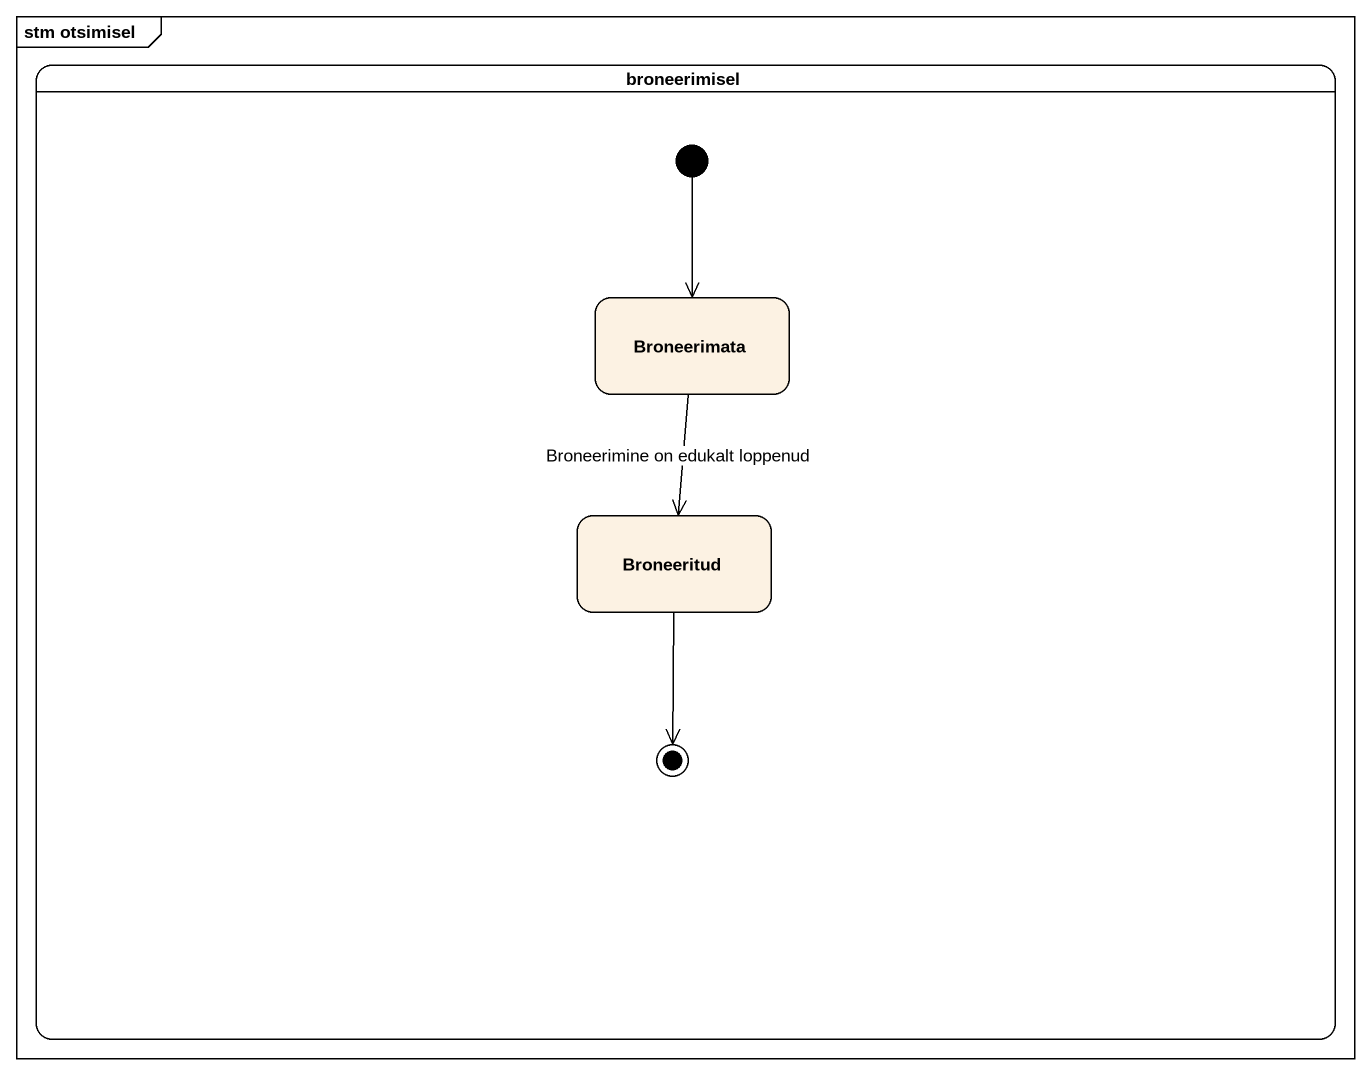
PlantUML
@startuml
mainframe stm otsimisel
hide empty description
state broneerimisel {
  state Broneerimata
  state Broneeritud
  [*] --> Broneerimata
  Broneeritud --> [*]
}
Broneerimata --> Broneeritud : Broneerimine on edukalt loppenud
@enduml
